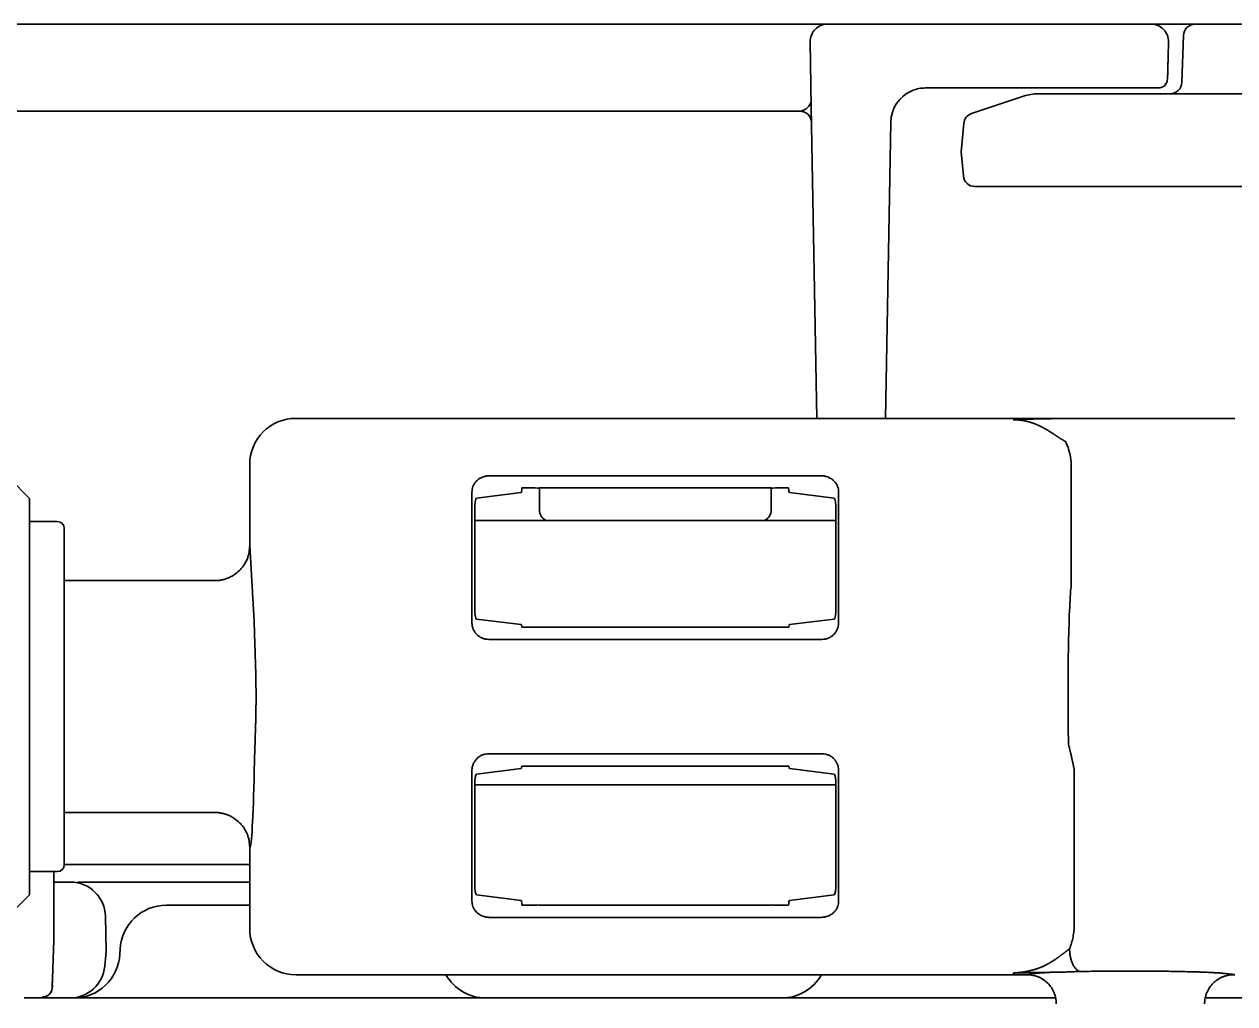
# Model space of a CAD drawing. Extents: x 6336 to 10269, y -393 to 3036.
# Drawn here: x 6927.1 to 6979.4, y 1328.8 to 1371 of the extents above; entities that cross this region are included whole.
import ezdxf

# ---------------------------------------------------------------- set-up
doc = ezdxf.new("R2010")
doc.units = 0
doc.header["$LTSCALE"] = 5
doc.layers.add('1', color=7, linetype='CONTINUOUS', true_color=0xffffff)

msp = doc.modelspace()

# ---------------------------------------------------------------- linework, layer by layer
at = {"layer": '1', "color": 7, "linetype": 'Continuous', "lineweight": 35}
for p, q in [((6900.064, 1371.026), (7085.573, 1371.026)), ((6977.09, 1368.509), (6977.161, 1370.544)), ((6961.103, 1367.446), (6961.054, 1370.263)), ((6966.031, 1368.276), (6971.707, 1368.276)), ((6970.897, 1368.026), (6975.573, 1368.026)), ((6971.707, 1368.276), (6973.297, 1368.276)), ((6973.297, 1368.276), (6976.066, 1368.276)), ((6975.573, 1368.026), (6983.265, 1368.026)), ((6961.103, 1367.446), (6961.337, 1354.026)), ((6970.265, 1367.923), (6968.019, 1367.175)), ((6958.1, 1367.276), (6915.073, 1367.276)), ((6960.615, 1367.276), (6958.1, 1367.276)), ((6964.532, 1366.802), (6964.309, 1354.026)), ((6967.573, 1365.526), (6967.679, 1366.744)), ((6967.573, 1365.526), (6967.664, 1364.483)), ((6975.573, 1364.026), (6968.162, 1364.026)), ((7002.808, 1364.026), (6975.573, 1364.026)), ((6938.872, 1354.026), (6979.375, 1354.026)), ((6936.873, 1348.526), (6936.873, 1352.027)), ((6972.312, 1351.967), (6972.312, 1347.24)), ((6927.373, 1350.576), (6926.523, 1351.426)), ((6961.528, 1351.549), (6947.217, 1351.549)), ((6946.464, 1350.846), (6946.464, 1345.206)), ((6948.58, 1350.821), (6946.653, 1350.582)), ((6948.619, 1351.026), (6948.622, 1351.026)), ((6948.915, 1351.026), (6948.622, 1351.026)), ((6949.373, 1350.076), (6949.373, 1351.026)), ((6949.373, 1351.026), (6959.373, 1351.026)), ((6959.373, 1351.026), (6959.373, 1350.076)), ((6960.124, 1351.026), (6959.831, 1351.026)), ((6960.124, 1351.026), (6960.126, 1351.026)), ((6962.093, 1350.582), (6960.166, 1350.821)), ((6962.282, 1345.206), (6962.282, 1350.846)), ((6927.373, 1350.576), (6927.373, 1333.476)), ((6946.584, 1350.082), (6946.584, 1345.871)), ((6962.162, 1345.871), (6962.162, 1350.082)), ((6928.573, 1349.576), (6927.373, 1349.576)), ((6928.873, 1342.026), (6928.873, 1349.276)), ((6946.584, 1349.626), (6962.162, 1349.626)), ((6937.068, 1345.258), (6936.873, 1348.526)), ((6972.312, 1347.24), (6972.312, 1346.766)), ((6935.372, 1347.026), (6928.873, 1347.026)), ((6946.653, 1345.371), (6948.58, 1345.131)), ((6960.134, 1345.024), (6948.612, 1345.024)), ((6960.166, 1345.131), (6962.093, 1345.371)), ((6947.19, 1344.493), (6961.556, 1344.493)), ((6928.873, 1334.776), (6928.873, 1342.026)), ((6961.556, 1339.56), (6947.19, 1339.56)), ((6946.464, 1338.846), (6946.464, 1333.206)), ((6948.58, 1338.921), (6946.653, 1338.682)), ((6960.133, 1339.026), (6948.609, 1339.026)), ((6948.613, 1339.029), (6960.134, 1339.029)), ((6962.093, 1338.682), (6960.166, 1338.921)), ((6962.282, 1333.206), (6962.282, 1338.846)), ((6972.448, 1338.873), (6972.448, 1332.192)), ((6946.584, 1338.226), (6962.162, 1338.226)), ((6946.584, 1338.182), (6946.584, 1333.971)), ((6962.162, 1333.971), (6962.162, 1338.182)), ((6928.873, 1337.026), (6935.372, 1337.026)), ((6936.873, 1332.025), (6936.873, 1335.526)), ((6933.591, 1334.776), (6928.873, 1334.776)), ((6936.873, 1334.776), (6933.591, 1334.776)), ((6927.373, 1334.476), (6928.573, 1334.476)), ((6928.423, 1334.476), (6928.423, 1331.526)), ((6928.423, 1334.026), (6929.146, 1334.026)), ((6933.648, 1334.026), (6936.873, 1334.026)), ((6926.523, 1332.626), (6927.373, 1333.476)), ((6946.653, 1333.471), (6948.58, 1333.231)), ((6960.166, 1333.231), (6962.093, 1333.471)), ((6933.28, 1333.026), (6934.279, 1333.026)), ((6934.279, 1333.026), (6936.873, 1333.026)), ((6948.622, 1333.026), (6948.619, 1333.026)), ((6948.622, 1333.026), (6948.915, 1333.026)), ((6959.373, 1333.026), (6949.373, 1333.026)), ((6959.831, 1333.026), (6960.124, 1333.026)), ((6960.126, 1333.026), (6960.124, 1333.026)), ((6930.646, 1332.552), (6930.673, 1331.027)), ((6947.217, 1332.503), (6961.528, 1332.503)), ((6928.351, 1329.462), (6928.423, 1331.526)), ((6930.673, 1331.026), (6930.618, 1330.395)), ((6930.674, 1331.043), (6930.673, 1331.026)), ((6931.272, 1330.921), (6931.283, 1331.131)), ((6938.872, 1330.026), (6970.423, 1330.026)), ((6979.358, 1330.043), (6979.288, 1330.044)), ((6979.323, 1330.026), (6979.375, 1330.026)), ((6927.144, 1329.026), (6933.791, 1329.026)), ((6933.791, 1329.026), (6936.672, 1329.026)), ((6936.672, 1329.026), (6959.319, 1329.026)), ((6959.319, 1329.026), (6962.17, 1329.026)), ((6962.17, 1329.026), (6963.48, 1329.026)), ((6970.545, 1329.026), (6971.645, 1329.026))]:
    msp.add_line(p, q, dxfattribs=at)
for centre, radius, start, end in [((6961.804, 1370.276), 0.75, 90, 181), ((6977.66, 1370.526), 0.5, 90, 178), ((6976.59, 1368.526), 0.5, 270, 358), ((6966.031, 1366.776), 1.5, 113.242, 179), ((6970.897, 1366.026), 2, 90, 108.4349), ((6960.615, 1366.776), 0.5, 1, 90), ((6968.178, 1366.701), 0.5, 108.4349, 175), ((6968.162, 1364.526), 0.5, 185, 270), ((6928.573, 1349.276), 0.3, 0, 90), ((6928.573, 1334.776), 0.3, 270, 0), ((6929.146, 1332.526), 1.5, 1, 90), ((6933.28, 1331.026), 2, 90, 177), ((6929.275, 1331.026), 2, 270, 357), ((6929.123, 1330.526), 1.5, 270, 355), ((6947.071, 1331.026), 2, 210.0013, 270), ((6959.815, 1331.026), 2, 270, 329.9993)]:
    msp.add_arc(centre, radius, start, end, dxfattribs=at)
for centre, major_axis, ratio, start_param, end_param in [((6975.767, 1370.276), (0, -0.75), 1, 1.546867, 3.141724), ((6976.074, 1368.676), (0, -0.4), 1, 6.282869, 7.83234), ((6966.031, 1366.776), (0, 1.5), 1, 0, 0.379995), ((6938.874, 1352.025), (-1.416, 1.416), 0.998783, 5.498396, 7.067974), ((6969.811, 1351.964), (1.77, 1.77), 0.998783, 5.498396, 5.931656), ((6948.579, 1351.121), (0, 0.3), 0.140541, 3.159046, 4.390211), ((6948.915, 1351.009), (-0.5, 0), 0.034921, 3.553586, 4.712389), ((6959.831, 1351.009), (-0.5, 0), 0.034921, 4.712389, 5.871192), ((6960.166, 1351.121), (0, 0.3), 0.140541, 1.892975, 3.124139), ((6946.654, 1350.082), (0, 0.5), 0.140541, 0.017453, 1.570796), ((6962.092, 1350.082), (0, 0.5), 0.140541, 4.712389, 6.265732), ((6949.875, 1350.076), (-0.502, 0), 0.996195, 0, 1.119749), ((6958.871, 1350.076), (-0.502, 0), 0.996195, 2.021843, 3.141593), ((6972.373, 1342.026), (0, 5), 0.038413, 0.323811, 1.994895), ((6946.654, 1345.871), (0, 0.5), 0.140541, 1.570796, 3.124139), ((6962.092, 1345.871), (0, 0.5), 0.140541, 3.159046, 4.712389), ((6948.579, 1344.831), (0, 0.3), 0.140541, 5.410817, 6.265732), ((6960.166, 1344.831), (0, 0.3), 0.140541, 0.017453, 0.872366), ((6936.871, 1342.026), (0, 6.5), 0.034921, 3.14965, 4.192009), ((6946.654, 1338.182), (0, 0.5), 0.140541, 0.017453, 1.570796), ((6948.579, 1339.221), (0, 0.3), 0.140541, 3.159046, 4.012739), ((6960.166, 1339.221), (0, 0.3), 0.140541, 2.274072, 3.124139), ((6962.092, 1338.182), (0, 0.5), 0.140541, 4.712389, 6.265732), ((6946.654, 1333.971), (0, 0.5), 0.140541, 1.570796, 3.124139), ((6962.092, 1333.971), (0, 0.5), 0.140541, 3.159046, 4.712389), ((6948.579, 1332.931), (0, 0.3), 0.140541, 5.034567, 6.265732), ((6948.915, 1333.044), (-0.5, 0), 0.034921, 1.570796, 2.729599), ((6959.831, 1333.044), (-0.5, 0), 0.034921, 0.411993, 1.570796), ((6960.166, 1332.931), (0, 0.3), 0.140541, 0.017453, 1.248618), ((6938.874, 1332.027), (-1.416, -1.416), 0.998783, 5.498396, 7.067974), ((6974.873, 1330.025), (-4.45, 0), 0.034921, 5.507006, 6.273383)]:
    msp.add_ellipse(centre, major_axis=major_axis, ratio=ratio, start_param=start_param, end_param=end_param, dxfattribs=at)
for points, degree in [([(6976.474, 1368.665), (6976.517, 1370.256)], 1), ([(6965.439, 1368.154), (6965.451, 1368.159), (6965.463, 1368.164), (6965.475, 1368.169)], 3), ([(6946.505, 1351.084), (6946.492, 1351.046), (6946.471, 1350.968), (6946.464, 1350.887), (6946.464, 1350.846)], 3), ([(6962.282, 1350.846), (6962.282, 1350.887), (6962.275, 1350.968), (6962.254, 1351.046), (6962.24, 1351.084)], 3), ([(6946.464, 1333.206), (6946.464, 1333.165), (6946.471, 1333.085), (6946.492, 1333.006), (6946.505, 1332.968)], 3), ([(6962.24, 1332.968), (6962.254, 1333.006), (6962.275, 1333.085), (6962.282, 1333.165), (6962.282, 1333.206)], 3)]:
    msp.add_open_spline(points, degree=degree, dxfattribs=at)
for points, degree, knots in [([(6961.097, 1367.767), (6961.098, 1367.728), (6961.087, 1367.651), (6961.035, 1367.544), (6960.964, 1367.454), (6960.885, 1367.383), (6960.826, 1367.344), (6960.795, 1367.328), (6960.791, 1367.326)], 3, [0, 0, 0, 0, 0.228396, 0.449596, 0.646609, 0.821878, 0.977777, 1, 1, 1, 1]), ([(6960.791, 1367.326), (6960.771, 1367.315), (6960.729, 1367.296), (6960.67, 1367.28), (6960.631, 1367.276), (6960.615, 1367.276)], 3, [0, 0, 0, 0, 0.348396, 0.715263, 1, 1, 1, 1]), ([(6969.814, 1353.966), (6969.969, 1353.972), (6970.058, 1353.976), (6970.207, 1353.982), (6970.63, 1353.997), (6970.918, 1354.003), (6971.183, 1354.009), (6971.462, 1354.013), (6971.772, 1354.016), (6972.081, 1354.016)], 2, [0, 0, 0, 0.125, 0.125, 0.25, 0.5, 0.5, 0.75, 0.75, 1, 1, 1]), ([(6972.081, 1353.017), (6972.07, 1353.023), (6972.048, 1353.036), (6972.015, 1353.056), (6971.982, 1353.076), (6971.949, 1353.097), (6971.915, 1353.118), (6971.881, 1353.139), (6971.847, 1353.161), (6971.813, 1353.183), (6971.779, 1353.205), (6971.744, 1353.228), (6971.709, 1353.251), (6971.673, 1353.274), (6971.637, 1353.297), (6971.601, 1353.321), (6971.565, 1353.345), (6971.528, 1353.369), (6971.491, 1353.393), (6971.453, 1353.417), (6971.415, 1353.441), (6971.376, 1353.466), (6971.328, 1353.495), (6971.271, 1353.53), (6971.223, 1353.558), (6971.193, 1353.575), (6971.183, 1353.581), (6971.173, 1353.587), (6971.162, 1353.593), (6971.152, 1353.598), (6971.141, 1353.604), (6971.13, 1353.61), (6971.119, 1353.616), (6971.108, 1353.622), (6971.097, 1353.628), (6971.086, 1353.635), (6971.074, 1353.641), (6971.062, 1353.647), (6971.05, 1353.653), (6971.038, 1353.659), (6971.026, 1353.665), (6971.014, 1353.671), (6971.002, 1353.678), (6970.989, 1353.684), (6970.976, 1353.69), (6970.964, 1353.696), (6970.951, 1353.703), (6970.937, 1353.709), (6970.924, 1353.715), (6970.911, 1353.721), (6970.897, 1353.727), (6970.883, 1353.734), (6970.87, 1353.74), (6970.855, 1353.746), (6970.841, 1353.752), (6970.827, 1353.758), (6970.812, 1353.764), (6970.798, 1353.77), (6970.783, 1353.776), (6970.768, 1353.782), (6970.753, 1353.788), (6970.737, 1353.794), (6970.722, 1353.8), (6970.706, 1353.806), (6970.691, 1353.812), (6970.675, 1353.817), (6970.658, 1353.823), (6970.642, 1353.829), (6970.626, 1353.834), (6970.609, 1353.84), (6970.592, 1353.845), (6970.576, 1353.85), (6970.558, 1353.856), (6970.541, 1353.861), (6970.524, 1353.866), (6970.506, 1353.871), (6970.489, 1353.876), (6970.471, 1353.881), (6970.453, 1353.886), (6970.434, 1353.89), (6970.416, 1353.895), (6970.398, 1353.899), (6970.379, 1353.903), (6970.36, 1353.908), (6970.341, 1353.912), (6970.322, 1353.916), (6970.302, 1353.92), (6970.283, 1353.923), (6970.263, 1353.927), (6970.243, 1353.93), (6970.223, 1353.934), (6970.203, 1353.937), (6970.183, 1353.94), (6970.162, 1353.943), (6970.142, 1353.946), (6970.121, 1353.948), (6970.1, 1353.951), (6970.079, 1353.953), (6970.058, 1353.955), (6970.036, 1353.957), (6970.015, 1353.959), (6969.993, 1353.96), (6969.971, 1353.962), (6969.949, 1353.963), (6969.927, 1353.964), (6969.904, 1353.965), (6969.882, 1353.965), (6969.859, 1353.966), (6969.836, 1353.966), (6969.821, 1353.966), (6969.814, 1353.966)], 3, [0, 0, 0, 0, 0.014899, 0.029973, 0.045222, 0.060648, 0.076251, 0.092031, 0.10799, 0.124128, 0.140446, 0.156945, 0.173628, 0.190494, 0.207546, 0.224786, 0.242216, 0.259837, 0.277652, 0.295663, 0.313873, 0.332285, 0.350901, 0.381608, 0.413263, 0.417906, 0.422604, 0.427356, 0.432164, 0.437026, 0.441943, 0.446915, 0.451941, 0.457021, 0.462156, 0.467345, 0.472588, 0.477886, 0.483238, 0.488643, 0.494103, 0.499616, 0.505184, 0.510805, 0.51648, 0.522208, 0.527991, 0.533827, 0.539716, 0.545659, 0.551655, 0.557705, 0.563808, 0.569964, 0.576174, 0.582437, 0.588753, 0.595122, 0.601545, 0.60802, 0.614549, 0.621131, 0.627766, 0.634454, 0.641195, 0.647989, 0.654836, 0.661737, 0.66869, 0.675696, 0.682756, 0.689868, 0.697034, 0.704253, 0.711525, 0.71885, 0.726228, 0.73366, 0.741144, 0.748683, 0.756274, 0.763919, 0.771617, 0.779369, 0.787175, 0.795034, 0.802946, 0.810913, 0.818934, 0.827008, 0.835137, 0.843319, 0.851556, 0.859847, 0.868193, 0.876593, 0.885048, 0.893558, 0.902122, 0.910742, 0.919417, 0.928147, 0.936933, 0.945774, 0.954671, 0.963624, 0.972634, 0.981699, 0.990821, 1, 1, 1, 1]), ([(6947.217, 1351.549), (6947.176, 1351.55), (6947.137, 1351.546), (6947.078, 1351.537), (6947.059, 1351.534), (6947.022, 1351.525), (6947.004, 1351.521), (6946.951, 1351.505), (6946.917, 1351.492), (6946.868, 1351.469), (6946.852, 1351.461), (6946.82, 1351.444), (6946.805, 1351.436), (6946.76, 1351.407), (6946.732, 1351.387), (6946.69, 1351.352), (6946.677, 1351.34), (6946.651, 1351.314), (6946.638, 1351.3), (6946.613, 1351.272), (6946.601, 1351.257), (6946.579, 1351.226), (6946.568, 1351.21), (6946.548, 1351.177), (6946.538, 1351.159), (6946.52, 1351.123), (6946.512, 1351.104), (6946.505, 1351.084)], 3, [0, 0, 0, 0, 0.125, 0.125, 0.1875, 0.1875, 0.25, 0.25, 0.375, 0.375, 0.4375, 0.4375, 0.5, 0.5, 0.625, 0.625, 0.6875, 0.6875, 0.75, 0.75, 0.8125, 0.8125, 0.875, 0.875, 0.9375, 0.9375, 1, 1, 1, 1]), ([(6962.24, 1351.084), (6962.233, 1351.104), (6962.225, 1351.123), (6962.208, 1351.159), (6962.198, 1351.176), (6962.178, 1351.21), (6962.167, 1351.226), (6962.145, 1351.257), (6962.133, 1351.272), (6962.096, 1351.314), (6962.07, 1351.34), (6962.029, 1351.374), (6962.015, 1351.385), (6961.986, 1351.407), (6961.971, 1351.417), (6961.926, 1351.445), (6961.894, 1351.462), (6961.829, 1351.491), (6961.796, 1351.504), (6961.742, 1351.52), (6961.724, 1351.525), (6961.687, 1351.534), (6961.649, 1351.541), (6961.61, 1351.546), (6961.569, 1351.549), (6961.549, 1351.549), (6961.528, 1351.549)], 3, [0, 0, 0, 0, 0.0625, 0.0625, 0.125, 0.125, 0.1875, 0.1875, 0.25, 0.25, 0.375, 0.375, 0.4375, 0.4375, 0.5, 0.5, 0.625, 0.625, 0.75, 0.75, 0.8125, 0.8125, 0.875, 0.9375, 0.9375, 1, 1, 1, 1]), ([(6935.372, 1347.026), (6935.378, 1347.026), (6935.384, 1347.026), (6935.396, 1347.026), (6935.403, 1347.026), (6935.421, 1347.027), (6935.458, 1347.028), (6935.495, 1347.031), (6935.569, 1347.038), (6935.617, 1347.045), (6935.69, 1347.06), (6935.714, 1347.065), (6935.762, 1347.077), (6935.786, 1347.084), (6935.856, 1347.105), (6935.948, 1347.138), (6936.037, 1347.18), (6936.102, 1347.215), (6936.123, 1347.227), (6936.165, 1347.252), (6936.186, 1347.266), (6936.289, 1347.334), (6936.364, 1347.396), (6936.468, 1347.5), (6936.501, 1347.536), (6936.548, 1347.594), (6936.563, 1347.613), (6936.593, 1347.653), (6936.607, 1347.673), (6936.675, 1347.775), (6936.721, 1347.861), (6936.768, 1347.974), (6936.777, 1347.997), (6936.794, 1348.044), (6936.801, 1348.068), (6936.823, 1348.138), (6936.835, 1348.186), (6936.863, 1348.329), (6936.873, 1348.427), (6936.873, 1348.526)], 3, [0, 0, 0, 0, 0.007813, 0.007813, 0.015625, 0.015625, 0.03125, 0.0625, 0.0625, 0.125, 0.125, 0.15625, 0.15625, 0.1875, 0.1875, 0.25, 0.3125, 0.3125, 0.34375, 0.34375, 0.375, 0.375, 0.5, 0.5, 0.5625, 0.5625, 0.59375, 0.59375, 0.625, 0.625, 0.75, 0.75, 0.78125, 0.78125, 0.8125, 0.8125, 0.875, 0.875, 1, 1, 1, 1]), ([(6937.068, 1345.258), (6937.07, 1345.128), (6937.072, 1344.998), (6937.079, 1344.735), (6937.083, 1344.603), (6937.097, 1344.205), (6937.107, 1343.936), (6937.118, 1343.597), (6937.12, 1343.529), (6937.124, 1343.393), (6937.126, 1343.325), (6937.132, 1343.12), (6937.135, 1342.983), (6937.143, 1342.572), (6937.149, 1342.023), (6937.143, 1341.476), (6937.136, 1341.134), (6937.135, 1341.066), (6937.132, 1340.929), (6937.13, 1340.861), (6937.124, 1340.656), (6937.12, 1340.52), (6937.107, 1340.114), (6937.097, 1339.846), (6937.083, 1339.449), (6937.079, 1339.317), (6937.072, 1339.054), (6937.07, 1338.924), (6937.068, 1338.794)], 3, [0, 0, 0, 0, 0.0625, 0.0625, 0.125, 0.125, 0.25, 0.25, 0.28125, 0.28125, 0.3125, 0.3125, 0.375, 0.375, 0.5, 0.625, 0.625, 0.65625, 0.65625, 0.6875, 0.6875, 0.75, 0.75, 0.875, 0.875, 0.9375, 0.9375, 1, 1, 1, 1]), ([(6946.464, 1345.206), (6946.464, 1345.158), (6946.469, 1345.111), (6946.483, 1345.042), (6946.489, 1345.02), (6946.499, 1344.986), (6946.503, 1344.974), (6946.511, 1344.952), (6946.516, 1344.941), (6946.539, 1344.887), (6946.561, 1344.846), (6946.595, 1344.797), (6946.602, 1344.788), (6946.616, 1344.769), (6946.623, 1344.759), (6946.646, 1344.732), (6946.662, 1344.715), (6946.713, 1344.666), (6946.749, 1344.637), (6946.799, 1344.604), (6946.809, 1344.598), (6946.83, 1344.586), (6946.86, 1344.569), (6946.914, 1344.545), (6946.958, 1344.529), (6947.003, 1344.516), (6947.026, 1344.51), (6947.096, 1344.497), (6947.143, 1344.492), (6947.19, 1344.493)], 3, [0, 0, 0, 0, 0.125, 0.125, 0.1875, 0.1875, 0.21875, 0.21875, 0.25, 0.25, 0.375, 0.375, 0.40625, 0.40625, 0.4375, 0.4375, 0.5, 0.5, 0.625, 0.625, 0.65625, 0.65625, 0.6875, 0.75, 0.8125, 0.8125, 0.875, 0.875, 1, 1, 1, 1]), ([(6961.556, 1344.493), (6961.603, 1344.492), (6961.65, 1344.497), (6961.719, 1344.51), (6961.742, 1344.516), (6961.787, 1344.529), (6961.809, 1344.537), (6961.875, 1344.563), (6961.916, 1344.585), (6961.975, 1344.623), (6961.995, 1344.637), (6962.032, 1344.666), (6962.049, 1344.682), (6962.1, 1344.731), (6962.13, 1344.767), (6962.17, 1344.825), (6962.183, 1344.846), (6962.206, 1344.887), (6962.226, 1344.929), (6962.243, 1344.973), (6962.257, 1345.018), (6962.263, 1345.041), (6962.277, 1345.111), (6962.282, 1345.158), (6962.282, 1345.206)], 3, [0, 0, 0, 0, 0.125, 0.125, 0.1875, 0.1875, 0.25, 0.25, 0.375, 0.375, 0.4375, 0.4375, 0.5, 0.5, 0.625, 0.625, 0.6875, 0.6875, 0.75, 0.8125, 0.8125, 0.875, 0.875, 1, 1, 1, 1]), ([(6972.198, 1339.969), (6972.202, 1339.954), (6972.209, 1339.926), (6972.22, 1339.883), (6972.232, 1339.84), (6972.243, 1339.796), (6972.254, 1339.752), (6972.265, 1339.707), (6972.276, 1339.662), (6972.287, 1339.617), (6972.298, 1339.571), (6972.308, 1339.525), (6972.319, 1339.478), (6972.327, 1339.441), (6972.333, 1339.411), (6972.338, 1339.391), (6972.342, 1339.37), (6972.347, 1339.35), (6972.351, 1339.329), (6972.356, 1339.308), (6972.36, 1339.287), (6972.365, 1339.266), (6972.369, 1339.245), (6972.374, 1339.224), (6972.379, 1339.202), (6972.383, 1339.181), (6972.388, 1339.16), (6972.393, 1339.138), (6972.398, 1339.116), (6972.402, 1339.095), (6972.407, 1339.073), (6972.412, 1339.051), (6972.416, 1339.029), (6972.421, 1339.007), (6972.425, 1338.985), (6972.43, 1338.963), (6972.435, 1338.941), (6972.439, 1338.918), (6972.443, 1338.896), (6972.446, 1338.881), (6972.448, 1338.873)], 3, [0, 0, 0, 0, 0.041436, 0.082971, 0.124598, 0.166309, 0.208099, 0.24996, 0.291886, 0.333869, 0.375902, 0.41798, 0.460094, 0.502238, 0.520581, 0.538989, 0.557459, 0.575993, 0.594591, 0.613253, 0.631979, 0.650769, 0.669623, 0.688541, 0.707524, 0.72657, 0.745681, 0.764857, 0.784097, 0.803402, 0.822771, 0.842205, 0.861703, 0.881266, 0.900894, 0.920586, 0.940342, 0.960164, 0.98005, 1, 1, 1, 1]), ([(6947.19, 1339.56), (6947.143, 1339.56), (6947.096, 1339.555), (6947.027, 1339.542), (6947.004, 1339.537), (6946.959, 1339.523), (6946.937, 1339.516), (6946.871, 1339.489), (6946.829, 1339.468), (6946.77, 1339.429), (6946.751, 1339.415), (6946.714, 1339.386), (6946.696, 1339.37), (6946.646, 1339.321), (6946.616, 1339.285), (6946.575, 1339.227), (6946.563, 1339.207), (6946.54, 1339.165), (6946.519, 1339.123), (6946.503, 1339.079), (6946.489, 1339.034), (6946.483, 1339.011), (6946.469, 1338.941), (6946.464, 1338.894), (6946.464, 1338.846)], 3, [0, 0, 0, 0, 0.125, 0.125, 0.1875, 0.1875, 0.25, 0.25, 0.375, 0.375, 0.4375, 0.4375, 0.5, 0.5, 0.625, 0.625, 0.6875, 0.6875, 0.75, 0.8125, 0.8125, 0.875, 0.875, 1, 1, 1, 1]), ([(6962.282, 1338.846), (6962.282, 1338.894), (6962.277, 1338.941), (6962.263, 1339.01), (6962.257, 1339.033), (6962.247, 1339.067), (6962.243, 1339.078), (6962.234, 1339.1), (6962.23, 1339.111), (6962.207, 1339.165), (6962.184, 1339.206), (6962.151, 1339.255), (6962.144, 1339.265), (6962.13, 1339.283), (6962.122, 1339.293), (6962.099, 1339.32), (6962.083, 1339.337), (6962.033, 1339.386), (6961.996, 1339.416), (6961.947, 1339.448), (6961.937, 1339.454), (6961.916, 1339.466), (6961.885, 1339.483), (6961.832, 1339.508), (6961.788, 1339.523), (6961.743, 1339.536), (6961.72, 1339.542), (6961.65, 1339.555), (6961.603, 1339.56), (6961.556, 1339.56)], 3, [0, 0, 0, 0, 0.125, 0.125, 0.1875, 0.1875, 0.21875, 0.21875, 0.25, 0.25, 0.375, 0.375, 0.40625, 0.40625, 0.4375, 0.4375, 0.5, 0.5, 0.625, 0.625, 0.65625, 0.65625, 0.6875, 0.75, 0.8125, 0.8125, 0.875, 0.875, 1, 1, 1, 1]), ([(6936.873, 1335.526), (6936.873, 1335.625), (6936.863, 1335.723), (6936.835, 1335.867), (6936.823, 1335.914), (6936.801, 1335.985), (6936.794, 1336.008), (6936.777, 1336.055), (6936.768, 1336.078), (6936.721, 1336.191), (6936.675, 1336.277), (6936.607, 1336.379), (6936.593, 1336.399), (6936.563, 1336.439), (6936.548, 1336.458), (6936.501, 1336.516), (6936.468, 1336.552), (6936.364, 1336.656), (6936.289, 1336.718), (6936.186, 1336.786), (6936.165, 1336.8), (6936.123, 1336.825), (6936.102, 1336.837), (6936.037, 1336.872), (6935.948, 1336.914), (6935.856, 1336.947), (6935.786, 1336.968), (6935.762, 1336.975), (6935.714, 1336.987), (6935.69, 1336.992), (6935.617, 1337.007), (6935.569, 1337.014), (6935.495, 1337.021), (6935.458, 1337.024), (6935.421, 1337.025), (6935.403, 1337.026), (6935.396, 1337.026), (6935.384, 1337.026), (6935.378, 1337.026), (6935.372, 1337.026)], 3, [0, 0, 0, 0, 0.125, 0.125, 0.1875, 0.1875, 0.21875, 0.21875, 0.25, 0.25, 0.375, 0.375, 0.40625, 0.40625, 0.4375, 0.4375, 0.5, 0.5, 0.625, 0.625, 0.65625, 0.65625, 0.6875, 0.6875, 0.75, 0.8125, 0.8125, 0.84375, 0.84375, 0.875, 0.875, 0.9375, 0.9375, 0.96875, 0.984375, 0.984375, 0.992187, 0.992187, 1, 1, 1, 1]), ([(6929.603, 1334.026), (6929.582, 1334.026), (6929.475, 1334.026), (6929.448, 1334.025), (6929.449, 1334.02), (6929.449, 1334.02)], 3, [0, 0, 0, 0, 0.167638, 0.950193, 1, 1, 1, 1]), ([(6929.59, 1334.026), (6929.606, 1334.026), (6929.67, 1334.026), (6929.791, 1334.026), (6929.965, 1334.026), (6930.156, 1334.026), (6930.365, 1334.026), (6930.59, 1334.026), (6930.829, 1334.026), (6931.082, 1334.026), (6931.347, 1334.026), (6931.623, 1334.026), (6931.906, 1334.026), (6932.195, 1334.026), (6932.488, 1334.026), (6932.782, 1334.026), (6933.074, 1334.026), (6933.364, 1334.026), (6933.554, 1334.026), (6933.648, 1334.026)], 3, [0, 0, 0, 0, 0.022189, 0.083303, 0.144416, 0.205529, 0.266642, 0.327755, 0.388868, 0.449982, 0.511095, 0.572208, 0.633321, 0.694434, 0.755547, 0.816661, 0.877774, 0.938887, 1, 1, 1, 1]), ([(6946.505, 1332.968), (6946.513, 1332.948), (6946.521, 1332.929), (6946.538, 1332.893), (6946.547, 1332.876), (6946.568, 1332.842), (6946.578, 1332.826), (6946.601, 1332.795), (6946.613, 1332.78), (6946.65, 1332.738), (6946.676, 1332.713), (6946.717, 1332.678), (6946.731, 1332.667), (6946.76, 1332.646), (6946.775, 1332.636), (6946.82, 1332.607), (6946.851, 1332.59), (6946.916, 1332.561), (6946.95, 1332.548), (6947.004, 1332.532), (6947.022, 1332.527), (6947.059, 1332.518), (6947.097, 1332.511), (6947.136, 1332.507), (6947.176, 1332.504), (6947.197, 1332.503), (6947.217, 1332.503)], 3, [0, 0, 0, 0, 0.0625, 0.0625, 0.125, 0.125, 0.1875, 0.1875, 0.25, 0.25, 0.375, 0.375, 0.4375, 0.4375, 0.5, 0.5, 0.625, 0.625, 0.75, 0.75, 0.8125, 0.8125, 0.875, 0.9375, 0.9375, 1, 1, 1, 1]), ([(6961.528, 1332.503), (6961.569, 1332.503), (6961.609, 1332.506), (6961.667, 1332.515), (6961.686, 1332.518), (6961.724, 1332.527), (6961.742, 1332.532), (6961.795, 1332.548), (6961.829, 1332.561), (6961.878, 1332.583), (6961.894, 1332.591), (6961.925, 1332.608), (6961.941, 1332.617), (6961.986, 1332.645), (6962.014, 1332.666), (6962.055, 1332.7), (6962.069, 1332.713), (6962.095, 1332.738), (6962.108, 1332.752), (6962.132, 1332.78), (6962.144, 1332.795), (6962.167, 1332.826), (6962.178, 1332.842), (6962.198, 1332.875), (6962.208, 1332.893), (6962.225, 1332.93), (6962.233, 1332.949), (6962.24, 1332.968)], 3, [0, 0, 0, 0, 0.125, 0.125, 0.1875, 0.1875, 0.25, 0.25, 0.375, 0.375, 0.4375, 0.4375, 0.5, 0.5, 0.625, 0.625, 0.6875, 0.6875, 0.75, 0.75, 0.8125, 0.8125, 0.875, 0.875, 0.9375, 0.9375, 1, 1, 1, 1]), ([(6972.448, 1332.192), (6972.448, 1332.102), (6972.443, 1332.012), (6972.43, 1331.877), (6972.425, 1331.832), (6972.412, 1331.743), (6972.404, 1331.699), (6972.379, 1331.567), (6972.358, 1331.48), (6972.307, 1331.311), (6972.278, 1331.227), (6972.245, 1331.146)], 3, [0, 0, 0, 0, 0.25, 0.25, 0.375, 0.375, 0.5, 0.5, 0.75, 0.75, 1, 1, 1, 1]), ([(6969.8, 1330.1), (6969.811, 1330.1), (6969.831, 1330.102), (6969.863, 1330.104), (6969.894, 1330.106), (6969.926, 1330.109), (6969.957, 1330.112), (6969.989, 1330.115), (6970.02, 1330.118), (6970.052, 1330.121), (6970.083, 1330.125), (6970.115, 1330.129), (6970.146, 1330.133), (6970.177, 1330.137), (6970.208, 1330.141), (6970.238, 1330.146), (6970.268, 1330.15), (6970.298, 1330.155), (6970.328, 1330.16), (6970.357, 1330.166), (6970.386, 1330.171), (6970.415, 1330.176), (6970.443, 1330.182), (6970.471, 1330.188), (6970.498, 1330.194), (6970.525, 1330.2), (6970.551, 1330.206), (6970.577, 1330.212), (6970.603, 1330.218), (6970.628, 1330.225), (6970.653, 1330.231), (6970.677, 1330.238), (6970.701, 1330.244), (6970.724, 1330.251), (6970.746, 1330.258), (6970.769, 1330.264), (6970.79, 1330.271), (6970.811, 1330.278), (6970.832, 1330.285), (6970.851, 1330.291), (6970.871, 1330.298), (6970.889, 1330.304), (6970.907, 1330.311), (6970.925, 1330.317), (6970.942, 1330.323), (6970.958, 1330.329), (6970.973, 1330.335), (6971.022, 1330.355), (6971.101, 1330.388), (6971.208, 1330.438), (6971.308, 1330.49), (6971.399, 1330.541), (6971.481, 1330.59), (6971.554, 1330.637), (6971.618, 1330.681), (6971.674, 1330.72), (6971.715, 1330.749), (6971.745, 1330.771), (6971.765, 1330.785), (6971.786, 1330.8), (6971.806, 1330.815), (6971.826, 1330.829), (6971.845, 1330.844), (6971.865, 1330.859), (6971.884, 1330.873), (6971.904, 1330.888), (6971.923, 1330.902), (6971.941, 1330.916), (6971.96, 1330.93), (6971.978, 1330.944), (6971.997, 1330.958), (6972.015, 1330.972), (6972.033, 1330.985), (6972.05, 1330.999), (6972.068, 1331.012), (6972.085, 1331.025), (6972.102, 1331.038), (6972.118, 1331.051), (6972.135, 1331.063), (6972.151, 1331.076), (6972.168, 1331.088), (6972.184, 1331.1), (6972.199, 1331.112), (6972.215, 1331.123), (6972.23, 1331.134), (6972.24, 1331.142), (6972.245, 1331.146)], 3, [0, 0, 0, 0, 0.018001, 0.035695, 0.053086, 0.070176, 0.086971, 0.103474, 0.119689, 0.135593, 0.151155, 0.166381, 0.181278, 0.195851, 0.210106, 0.224048, 0.237683, 0.251016, 0.264051, 0.276795, 0.289251, 0.301424, 0.313318, 0.324938, 0.336288, 0.347371, 0.358191, 0.368751, 0.379055, 0.389106, 0.398907, 0.408461, 0.41777, 0.426836, 0.435663, 0.444251, 0.452602, 0.460703, 0.468547, 0.476138, 0.483478, 0.490571, 0.49742, 0.504025, 0.51039, 0.516517, 0.522407, 0.528062, 0.571251, 0.611084, 0.647814, 0.681483, 0.711857, 0.739053, 0.763146, 0.784155, 0.80206, 0.809805, 0.817483, 0.825097, 0.832648, 0.840137, 0.847566, 0.854935, 0.862246, 0.869499, 0.876693, 0.883816, 0.890864, 0.89784, 0.904745, 0.911578, 0.918342, 0.925037, 0.931662, 0.93822, 0.944709, 0.951131, 0.957485, 0.963772, 0.969992, 0.976145, 0.982223, 0.988224, 0.99415, 1, 1, 1, 1]), ([(6972.245, 1331.146), (6972.246, 1331.093), (6972.249, 1331.038), (6972.26, 1330.929), (6972.268, 1330.874), (6972.29, 1330.765), (6972.303, 1330.711), (6972.335, 1330.608), (6972.353, 1330.559), (6972.394, 1330.467), (6972.417, 1330.424), (6972.465, 1330.347), (6972.491, 1330.313), (6972.544, 1330.255), (6972.571, 1330.231), (6972.626, 1330.191), (6972.654, 1330.176), (6972.681, 1330.166)], 3, [0, 0, 0, 0, 0.125, 0.125, 0.25, 0.25, 0.375, 0.375, 0.5, 0.5, 0.625, 0.625, 0.75, 0.75, 0.875, 0.875, 1, 1, 1, 1]), ([(6927.937, 1329.077), (6927.976, 1329.075), (6928.052, 1329.083), (6928.161, 1329.129), (6928.251, 1329.204), (6928.311, 1329.296), (6928.371, 1329.482), (6928.348, 1329.611), (6928.365, 1329.85), (6928.372, 1330.058), (6928.374, 1330.124)], 3, [0, 0, 0, 0, 0.053941, 0.110616, 0.167499, 0.224869, 0.287426, 0.580147, 0.876222, 1, 1, 1, 1]), ([(6971.697, 1330.133), (6971.496, 1330.132), (6971.424, 1330.132), (6971.283, 1330.131), (6970.914, 1330.127), (6970.691, 1330.123), (6970.188, 1330.115), (6969.8, 1330.1)], 2, [0, 0, 0, 0.124996, 0.124996, 0.249996, 0.499998, 0.499998, 1, 1, 1]), ([(6971.673, 1328.775), (6971.673, 1328.786), (6971.673, 1328.796), (6971.672, 1328.816), (6971.671, 1328.847), (6971.669, 1328.878), (6971.663, 1328.939), (6971.657, 1328.98), (6971.645, 1329.04), (6971.64, 1329.061), (6971.63, 1329.1), (6971.625, 1329.12), (6971.607, 1329.179), (6971.579, 1329.256), (6971.536, 1329.348), (6971.505, 1329.401), (6971.484, 1329.437), (6971.473, 1329.454), (6971.416, 1329.539), (6971.364, 1329.602), (6971.278, 1329.689), (6971.248, 1329.716), (6971.2, 1329.755), (6971.184, 1329.768), (6971.151, 1329.793), (6971.134, 1329.804), (6971.049, 1329.861), (6970.977, 1329.899), (6970.883, 1329.939), (6970.863, 1329.946), (6970.825, 1329.96), (6970.805, 1329.966), (6970.746, 1329.984), (6970.707, 1329.994), (6970.587, 1330.018), (6970.506, 1330.026), (6970.423, 1330.026)], 3, [0, 0, 0, 0, 0.015625, 0.015625, 0.03125, 0.0625, 0.0625, 0.125, 0.125, 0.15625, 0.15625, 0.1875, 0.1875, 0.25, 0.3125, 0.34375, 0.34375, 0.375, 0.375, 0.5, 0.5, 0.5625, 0.5625, 0.59375, 0.59375, 0.625, 0.625, 0.75, 0.75, 0.78125, 0.78125, 0.8125, 0.8125, 0.875, 0.875, 1, 1, 1, 1]), ([(6971.697, 1330.133), (6971.738, 1330.134), (6971.779, 1330.135), (6971.862, 1330.138), (6971.903, 1330.139), (6971.986, 1330.142), (6972.027, 1330.144), (6972.11, 1330.147), (6972.152, 1330.149), (6972.276, 1330.154), (6972.359, 1330.157), (6972.481, 1330.161), (6972.521, 1330.162), (6972.582, 1330.164), (6972.612, 1330.164), (6972.646, 1330.165), (6972.664, 1330.166), (6972.672, 1330.166), (6972.677, 1330.166), (6972.679, 1330.166), (6972.68, 1330.166), (6972.68, 1330.166), (6972.681, 1330.166), (6972.681, 1330.166), (6972.681, 1330.166), (6972.681, 1330.166)], 3, [0, 0, 0, 0, 0.125002, 0.125002, 0.250003, 0.250003, 0.375005, 0.375005, 0.500007, 0.500007, 0.75001, 0.75001, 0.875012, 0.875012, 0.937513, 0.968763, 0.984389, 0.992201, 0.996108, 0.998061, 0.999037, 0.999526, 0.99977, 0.99977, 1, 1, 1, 1]), ([(6972.681, 1330.166), (6972.815, 1330.169), (6972.953, 1330.171), (6973.236, 1330.176), (6973.38, 1330.178), (6973.675, 1330.181), (6973.826, 1330.182), (6974.018, 1330.184), (6974.057, 1330.184), (6974.134, 1330.184), (6974.25, 1330.185), (6974.366, 1330.186), (6974.599, 1330.186), (6974.754, 1330.187), (6975.066, 1330.187), (6975.222, 1330.186), (6975.417, 1330.185), (6975.456, 1330.185), (6975.534, 1330.185), (6975.651, 1330.184), (6975.766, 1330.183), (6975.995, 1330.182), (6976.146, 1330.18), (6976.443, 1330.177), (6976.587, 1330.174), (6976.866, 1330.17), (6977.002, 1330.167), (6977.264, 1330.162), (6977.391, 1330.159), (6977.545, 1330.154), (6977.575, 1330.154), (6977.634, 1330.152), (6977.723, 1330.149), (6977.807, 1330.147), (6977.971, 1330.141), (6978.074, 1330.137), (6978.267, 1330.129), (6978.357, 1330.125), (6978.461, 1330.119), (6978.481, 1330.118), (6978.521, 1330.116), (6978.579, 1330.112), (6978.632, 1330.109), (6978.733, 1330.102), (6978.793, 1330.097), (6978.844, 1330.092)], 3, [0, 0, 0, 0, 0.0625, 0.0625, 0.125, 0.125, 0.1875, 0.1875, 0.203125, 0.203125, 0.21875, 0.25, 0.25, 0.3125, 0.3125, 0.375, 0.375, 0.390625, 0.390625, 0.40625, 0.4375, 0.4375, 0.5, 0.5, 0.5625, 0.5625, 0.625, 0.625, 0.6875, 0.6875, 0.703125, 0.703125, 0.71875, 0.75, 0.75, 0.8125, 0.8125, 0.875, 0.875, 0.890625, 0.890625, 0.90625, 0.9375, 0.9375, 1, 1, 1, 1]), ([(6979.323, 1330.026), (6979.24, 1330.026), (6979.159, 1330.018), (6979.039, 1329.994), (6979, 1329.984), (6978.941, 1329.966), (6978.921, 1329.96), (6978.882, 1329.946), (6978.863, 1329.939), (6978.769, 1329.899), (6978.697, 1329.861), (6978.612, 1329.804), (6978.595, 1329.793), (6978.562, 1329.768), (6978.546, 1329.755), (6978.498, 1329.716), (6978.468, 1329.689), (6978.381, 1329.602), (6978.33, 1329.539), (6978.273, 1329.454), (6978.262, 1329.437), (6978.24, 1329.401), (6978.21, 1329.348), (6978.167, 1329.256), (6978.139, 1329.179), (6978.121, 1329.12), (6978.116, 1329.1), (6978.106, 1329.061), (6978.101, 1329.04), (6978.089, 1328.98), (6978.083, 1328.939), (6978.077, 1328.878), (6978.075, 1328.847), (6978.074, 1328.816), (6978.073, 1328.796), (6978.073, 1328.786), (6978.073, 1328.775)], 3, [0, 0, 0, 0, 0.125, 0.125, 0.1875, 0.1875, 0.21875, 0.21875, 0.25, 0.25, 0.375, 0.375, 0.40625, 0.40625, 0.4375, 0.4375, 0.5, 0.5, 0.625, 0.625, 0.65625, 0.65625, 0.6875, 0.75, 0.8125, 0.8125, 0.84375, 0.84375, 0.875, 0.875, 0.9375, 0.9375, 0.96875, 0.984375, 0.984375, 1, 1, 1, 1]), ([(6978.844, 1330.092), (6978.87, 1330.089), (6978.9, 1330.086), (6978.966, 1330.079), (6979.003, 1330.074), (6979.081, 1330.065), (6979.122, 1330.06), (6979.185, 1330.053), (6979.206, 1330.051), (6979.247, 1330.047), (6979.268, 1330.045), (6979.288, 1330.044)], 3, [0, 0, 0, 0, 0.25, 0.25, 0.5, 0.5, 0.75, 0.75, 0.875, 0.875, 1, 1, 1, 1]), ([(6929.457, 1329.026), (6929.424, 1329.026), (6929.356, 1329.026), (6929.27, 1329.026), (6929.201, 1329.026), (6929.155, 1329.026), (6929.129, 1329.026), (6929.124, 1329.026), (6929.123, 1329.026)], 3, [0, 0, 0, 0, 0.142992, 0.316598, 0.490204, 0.66381, 0.837416, 1, 1, 1, 1]), ([(6963.48, 1329.026), (6964.069, 1329.026), (6964.658, 1329.026), (6965.835, 1329.026), (6966.424, 1329.026), (6967.601, 1329.026), (6968.19, 1329.026), (6969.073, 1329.026), (6969.367, 1329.026), (6969.809, 1329.026), (6969.956, 1329.026), (6970.25, 1329.026), (6970.397, 1329.026), (6970.545, 1329.026)], 3, [0, 0, 0, 0, 0.25, 0.25, 0.5, 0.5, 0.75, 0.75, 0.875, 0.875, 0.9375, 0.9375, 1, 1, 1, 1]), ([(6978.1, 1329.026), (6978.598, 1329.026), (6979.096, 1329.026), (6980.16, 1329.026), (6980.726, 1329.026), (6981.292, 1329.026)], 3, [0, 0, 0, 0, 0.467855, 0.467855, 1, 1, 1, 1])]:
    msp.add_open_spline(points, degree=degree, knots=knots, dxfattribs=at)

doc.saveas('drawing.dxf')
